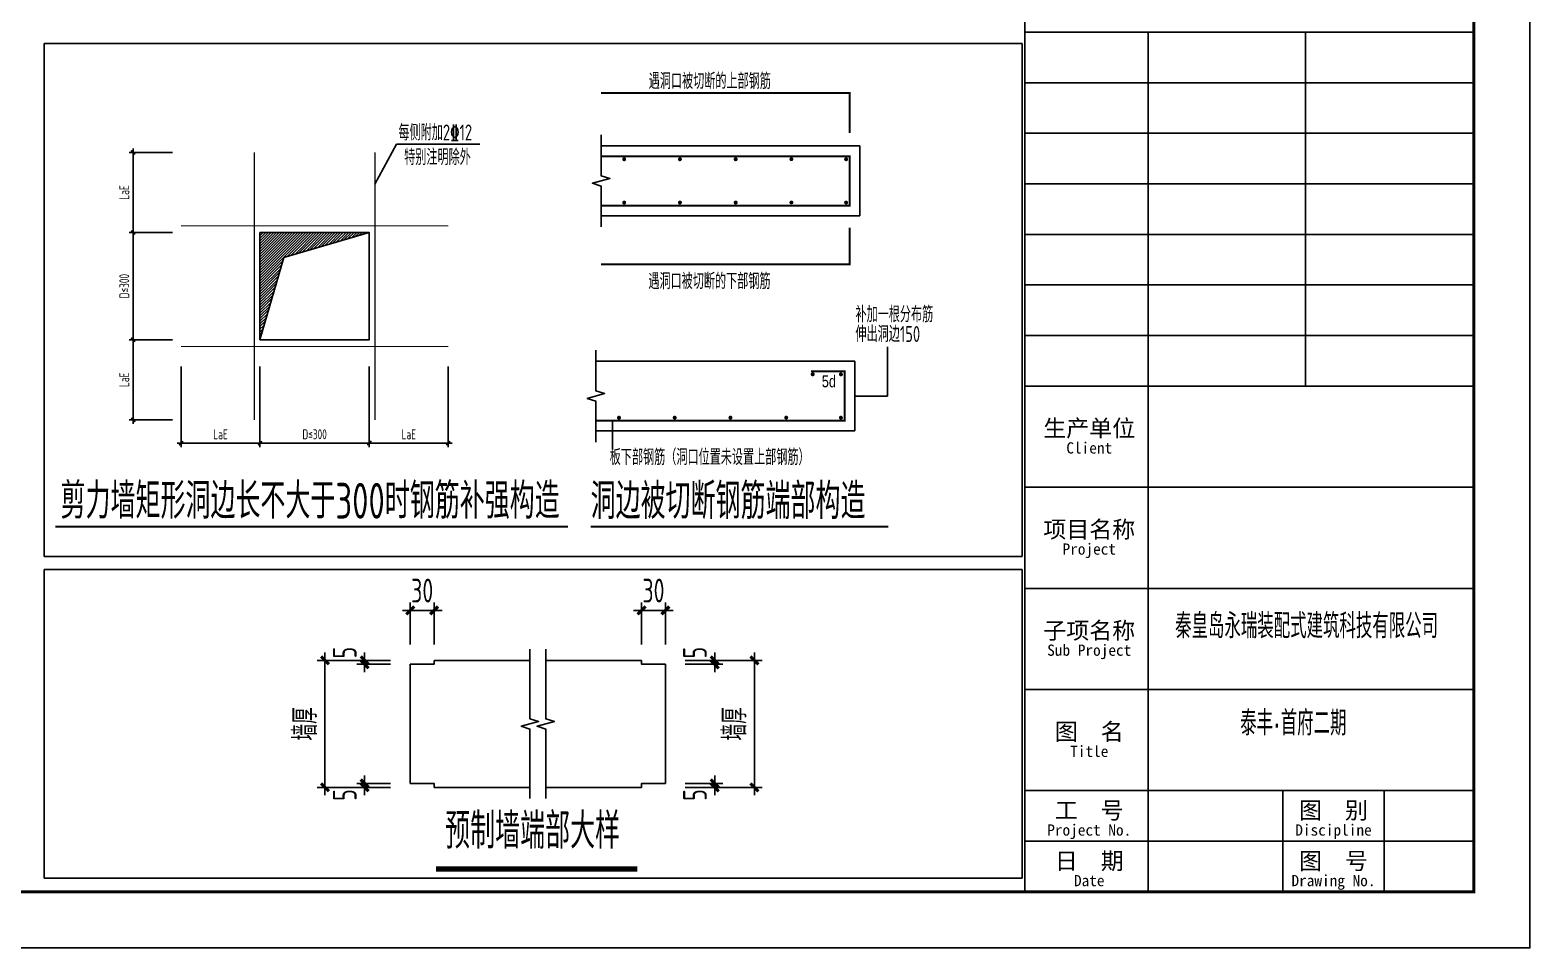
# Model space of a CAD drawing. Extents: x -85320 to 1679916, y -1321939 to 627.
# Drawn here: x 1160211 to 1198036, y -733420 to -710290 of the extents above; entities that cross this region are included whole.
import ezdxf
from ezdxf.enums import TextEntityAlignment as Align

# ---------------------------------------------------------------- set-up
doc = ezdxf.new("R2010")
doc.units = 0
doc.header["$LTSCALE"] = 1000
for name, color, linetype in [('BORDER', 7, 'Continuous'), ('REIN', 1, 'Continuous'), ('S-BZ', 144, 'Continuous'), ('S-TEXT', 7, 'Continuous'), ('S-TITLE', 7, 'Continuous'), ('TEXT', 7, 'Continuous'), ('TH', 7, 'Continuous'), ('THIN', 7, 'Continuous'), ('TQ-详图、通用文字', 7, 'Continuous'), ('图纸说明', 7, 'Continuous'), ('总说明下划线', 8, 'Continuous'), ('打印线框', 7, 'Continuous'), ('拉模', 7, 'Continuous')]:
    doc.layers.add(name, color=color, linetype=linetype)
doc.layers.add('FLOOR_DE_DIM', color=3, linetype='Continuous', lineweight=20)
doc.styles.add('GB', font='gbxwxt.shx', dxfattribs={"width": 0.8, "bigfont": 'gbhzfs.shx'})
doc.styles.add('S-TEXT', font='acoss.shx', dxfattribs={"width": 0.8, "bigfont": 'acosh.shx'})
doc.styles.add('TSSD_Dimension', font='tssdeng.shx', dxfattribs={"width": 0.7, "bigfont": 'hztxt.shx'})
doc.styles.add('TSSD_Rein', font='Tssdeng.shx', dxfattribs={"width": 0.7, "bigfont": 'hztxt.shx'})
doc.styles.add('中西文等高字体', font='hztxt_e.shx', dxfattribs={"width": 0.7, "bigfont": 'hbhz.shx'})
doc.styles.add('设计院一', font='', dxfattribs={"width": 0.8})
doc.styles.get('设计院一').set_extended_font_data('SimSun')
doc.dimstyles.new('TSSD_100_100', dxfattribs={"dimtxt": 300, "dimasz": 100, "dimexe": 100, "dimexo": 250, "dimgap": 100, "dimtad": 1, "dimdec": 0, "dimzin": 0, "dimdsep": 46, "dimtxsty": 'TSSD_Dimension', "dimblk": 'ARCHTICK', "dimblk1": 'ARCHTICK', "dimblk2": 'ARCHTICK', "dimcen": 0, "dimdle": 100, "dimclrt": 7, "dimadec": 0, "dimazin": 0, "dimtfac": 1, "dimtdec": 0, "dimtix": 1, "dimtmove": 2, "dimatfit": 3, "dimfxl": 1, "dimtolj": 1, "dimtzin": 0, "dimarcsym": 0})
doc.dimstyles.new('TSSD_5_100', dxfattribs={"dimscale": 2, "dimtxt": 300, "dimasz": 100, "dimexe": 100, "dimexo": 250, "dimgap": 100, "dimtad": 1, "dimdec": 0, "dimlfac": 0.05, "dimzin": 0, "dimdsep": 46, "dimtxsty": 'TSSD_Dimension', "dimblk": 'ARCHTICK', "dimcen": 0, "dimdle": 100, "dimclrd": 3, "dimclre": 3, "dimclrt": 7, "dimadec": 0, "dimazin": 0, "dimtfac": 1, "dimtdec": 0, "dimtix": 1, "dimtmove": 2, "dimatfit": 3, "dimldrblk": 'ARCHTICK', "dimfxl": 1, "dimtolj": 1, "dimtzin": 0, "dimarcsym": 0})

# ---------------------------------------------------------------- blocks, each defined once
blk = doc.blocks.new('_ArchTick')
at = {"color": 0, "linetype": 'ByBlock', "const_width": 0.4}
blk.add_lwpolyline([(-0.5, -0.5), (0.5, 0.5)], dxfattribs=at)
blk = doc.blocks.new('*D2952')
at = {"layer": 'Defpoints', "color": 0, "transparency": 16777216}
for p in [(1167649, -726173), (1169801, -726173), (1169801, -729373)]:
    blk.add_point(p, dxfattribs=at)
at = {"layer": 'FLOOR_DE_DIM', "color": 3, "lineweight": -2, "transparency": 16777216}
for p, q in [((1169301, -726173), (1167449, -726173)), ((1167649, -729573), (1167649, -725973)), ((1169301, -729373), (1167449, -729373))]:
    blk.add_line(p, q, dxfattribs=at)
at = {"layer": 'FLOOR_DE_DIM', "color": 3, "lineweight": -2, "transparency": 16777216, "xscale": 200, "yscale": 200, "zscale": 200}
for p, rotation in [((1167649, -726173), 90), ((1167649, -729373), 270)]:
    blk.add_blockref('_ArchTick', p, dxfattribs=dict(at, rotation=rotation))
at = {"layer": 'FLOOR_DE_DIM', "color": 7, "transparency": 16777216, "insert": (1167149, -727773), "char_height": 600, "attachment_point": 5, "rotation": 90, "style": 'TSSD_Dimension'}
blk.add_mtext('\\A1;墙厚', dxfattribs=at)
blk = doc.blocks.new('*D2953')
at = {"layer": 'Defpoints', "color": 0, "transparency": 16777216}
for p in [(1176233, -726173), (1178478, -726173), (1176233, -729373)]:
    blk.add_point(p, dxfattribs=at)
at = {"layer": 'FLOOR_DE_DIM', "color": 3, "lineweight": -2, "transparency": 16777216}
for p, q in [((1176733, -726173), (1178678, -726173)), ((1178478, -729573), (1178478, -725973)), ((1176733, -729373), (1178678, -729373))]:
    blk.add_line(p, q, dxfattribs=at)
at = {"layer": 'FLOOR_DE_DIM', "color": 3, "lineweight": -2, "transparency": 16777216, "xscale": 200, "yscale": 200, "zscale": 200}
for p, rotation in [((1178478, -726173), 90), ((1178478, -729373), 270)]:
    blk.add_blockref('_ArchTick', p, dxfattribs=dict(at, rotation=rotation))
at = {"layer": 'FLOOR_DE_DIM', "color": 7, "transparency": 16777216, "insert": (1177978, -727773), "char_height": 600, "attachment_point": 5, "rotation": 90, "style": 'TSSD_Dimension'}
blk.add_mtext('\\A1;墙厚', dxfattribs=at)
blk = doc.blocks.new('*D2954')
at = {"layer": 'Defpoints', "color": 0, "transparency": 16777216}
for p in [(1176233, -729273), (1176233, -729373), (1177478, -729273)]:
    blk.add_point(p, dxfattribs=at)
at = {"layer": 'FLOOR_DE_DIM', "color": 3, "lineweight": -2, "transparency": 16777216}
for p, q in [((1177478, -729273), (1177478, -729073)), ((1176733, -729273), (1177678, -729273)), ((1176733, -729373), (1177678, -729373)), ((1177478, -729373), (1177478, -729273)), ((1177478, -729373), (1177478, -729573))]:
    blk.add_line(p, q, dxfattribs=at)
at = {"layer": 'FLOOR_DE_DIM', "color": 3, "lineweight": -2, "transparency": 16777216, "xscale": 200, "yscale": 200, "zscale": 200}
for p, rotation in [((1177478, -729273), 270), ((1177478, -729373), 90)]:
    blk.add_blockref('_ArchTick', p, dxfattribs=dict(at, rotation=rotation))
at = {"layer": 'FLOOR_DE_DIM', "color": 7, "transparency": 16777216, "insert": (1176978, -729566), "char_height": 600, "attachment_point": 5, "rotation": 90, "style": 'TSSD_Dimension'}
blk.add_mtext('\\A1;5', dxfattribs=at)
blk = doc.blocks.new('*D2955')
at = {"layer": 'Defpoints', "color": 0, "transparency": 16777216}
for p in [(1168649, -729273), (1169801, -729273), (1169801, -729373)]:
    blk.add_point(p, dxfattribs=at)
at = {"layer": 'FLOOR_DE_DIM', "color": 3, "lineweight": -2, "transparency": 16777216}
for p, q in [((1168649, -729273), (1168649, -729073)), ((1169301, -729273), (1168449, -729273)), ((1169301, -729373), (1168449, -729373)), ((1168649, -729373), (1168649, -729273)), ((1168649, -729373), (1168649, -729573))]:
    blk.add_line(p, q, dxfattribs=at)
at = {"layer": 'FLOOR_DE_DIM', "color": 3, "lineweight": -2, "transparency": 16777216, "xscale": 200, "yscale": 200, "zscale": 200}
for p, rotation in [((1168649, -729273), 270), ((1168649, -729373), 90)]:
    blk.add_blockref('_ArchTick', p, dxfattribs=dict(at, rotation=rotation))
at = {"layer": 'FLOOR_DE_DIM', "color": 7, "transparency": 16777216, "insert": (1168149, -729566), "char_height": 600, "attachment_point": 5, "rotation": 90, "style": 'TSSD_Dimension'}
blk.add_mtext('\\A1;5', dxfattribs=at)
blk = doc.blocks.new('*D2956')
at = {"layer": 'Defpoints', "color": 0, "transparency": 16777216}
for p in [(1175633, -724915), (1175633, -726273), (1176233, -726273)]:
    blk.add_point(p, dxfattribs=at)
at = {"layer": 'FLOOR_DE_DIM', "color": 3, "lineweight": -2, "transparency": 16777216}
for p, q in [((1175633, -725773), (1175633, -724715)), ((1176233, -725773), (1176233, -724715)), ((1175633, -724915), (1175433, -724915)), ((1176233, -724915), (1175633, -724915)), ((1176233, -724915), (1176433, -724915))]:
    blk.add_line(p, q, dxfattribs=at)
at = {"layer": 'FLOOR_DE_DIM', "color": 3, "lineweight": -2, "transparency": 16777216, "xscale": 200, "yscale": 200, "zscale": 200}
blk.add_blockref('_ArchTick', (1175633, -724915), dxfattribs=at)
at = {"layer": 'FLOOR_DE_DIM', "color": 3, "lineweight": -2, "transparency": 16777216, "xscale": 200, "yscale": 200, "zscale": 200, "rotation": 180}
blk.add_blockref('_ArchTick', (1176233, -724915), dxfattribs=at)
at = {"layer": 'FLOOR_DE_DIM', "color": 7, "transparency": 16777216, "insert": (1175933, -724415), "char_height": 600, "attachment_point": 5, "style": 'TSSD_Dimension'}
blk.add_mtext('\\A1;30', dxfattribs=at)
blk = doc.blocks.new('*D2957')
at = {"layer": 'Defpoints', "color": 0, "transparency": 16777216}
for p in [(1176233, -726173), (1177478, -726173), (1176233, -726273)]:
    blk.add_point(p, dxfattribs=at)
at = {"layer": 'FLOOR_DE_DIM', "color": 3, "lineweight": -2, "transparency": 16777216}
for p, q in [((1176733, -726173), (1177678, -726173)), ((1177478, -726173), (1177478, -725973)), ((1177478, -726273), (1177478, -726173)), ((1176733, -726273), (1177678, -726273)), ((1177478, -726273), (1177478, -726473))]:
    blk.add_line(p, q, dxfattribs=at)
at = {"layer": 'FLOOR_DE_DIM', "color": 3, "lineweight": -2, "transparency": 16777216, "xscale": 200, "yscale": 200, "zscale": 200}
for p, rotation in [((1177478, -726173), 270), ((1177478, -726273), 90)]:
    blk.add_blockref('_ArchTick', p, dxfattribs=dict(at, rotation=rotation))
at = {"layer": 'FLOOR_DE_DIM', "color": 7, "transparency": 16777216, "insert": (1176978, -725979), "char_height": 600, "attachment_point": 5, "rotation": 90, "style": 'TSSD_Dimension'}
blk.add_mtext('\\A1;5', dxfattribs=at)
blk = doc.blocks.new('*D2958')
at = {"layer": 'Defpoints', "color": 0, "transparency": 16777216}
for p in [(1170401, -724915), (1169801, -726273), (1170401, -726273)]:
    blk.add_point(p, dxfattribs=at)
at = {"layer": 'FLOOR_DE_DIM', "color": 3, "lineweight": -2, "transparency": 16777216}
for p, q in [((1169801, -725773), (1169801, -724715)), ((1170401, -725773), (1170401, -724715)), ((1169801, -724915), (1169601, -724915)), ((1169801, -724915), (1170401, -724915)), ((1170401, -724915), (1170601, -724915))]:
    blk.add_line(p, q, dxfattribs=at)
at = {"layer": 'FLOOR_DE_DIM', "color": 3, "lineweight": -2, "transparency": 16777216, "xscale": 200, "yscale": 200, "zscale": 200}
blk.add_blockref('_ArchTick', (1169801, -724915), dxfattribs=at)
at = {"layer": 'FLOOR_DE_DIM', "color": 3, "lineweight": -2, "transparency": 16777216, "xscale": 200, "yscale": 200, "zscale": 200, "rotation": 180}
blk.add_blockref('_ArchTick', (1170401, -724915), dxfattribs=at)
at = {"layer": 'FLOOR_DE_DIM', "color": 7, "transparency": 16777216, "insert": (1170101, -724415), "char_height": 600, "attachment_point": 5, "style": 'TSSD_Dimension'}
blk.add_mtext('\\A1;30', dxfattribs=at)
blk = doc.blocks.new('*D2959')
at = {"layer": 'Defpoints', "color": 0, "transparency": 16777216}
for p in [(1168649, -726173), (1169801, -726173), (1169801, -726273)]:
    blk.add_point(p, dxfattribs=at)
at = {"layer": 'FLOOR_DE_DIM', "color": 3, "lineweight": -2, "transparency": 16777216}
for p, q in [((1169301, -726173), (1168449, -726173)), ((1168649, -726173), (1168649, -725973)), ((1168649, -726273), (1168649, -726173)), ((1169301, -726273), (1168449, -726273)), ((1168649, -726273), (1168649, -726473))]:
    blk.add_line(p, q, dxfattribs=at)
at = {"layer": 'FLOOR_DE_DIM', "color": 3, "lineweight": -2, "transparency": 16777216, "xscale": 200, "yscale": 200, "zscale": 200}
for p, rotation in [((1168649, -726173), 270), ((1168649, -726273), 90)]:
    blk.add_blockref('_ArchTick', p, dxfattribs=dict(at, rotation=rotation))
at = {"layer": 'FLOOR_DE_DIM', "color": 7, "transparency": 16777216, "insert": (1168149, -725979), "char_height": 600, "attachment_point": 5, "rotation": 90, "style": 'TSSD_Dimension'}
blk.add_mtext('\\A1;5', dxfattribs=at)
blk = doc.blocks.new('*D2795')
at = {"layer": 'Defpoints', "color": 0, "transparency": 16777216}
for p in [(3174, 4313), (5163, 4313), (5163, 2126)]:
    blk.add_point(p, dxfattribs=at)
at = {"layer": 'S-BZ', "color": 3, "lineweight": -2, "transparency": 16777216}
for p, q in [((3174, 4063), (3174, 2026)), ((5163, 4063), (5163, 2026)), ((3074, 2126), (5263, 2126))]:
    blk.add_line(p, q, dxfattribs=at)
at = {"layer": 'S-BZ', "color": 3, "lineweight": -2, "transparency": 16777216, "xscale": 100, "yscale": 100, "zscale": 100, "rotation": 180}
blk.add_blockref('_ArchTick', (3174, 2126), dxfattribs=at)
at = {"layer": 'S-BZ', "color": 3, "lineweight": -2, "transparency": 16777216, "xscale": 100, "yscale": 100, "zscale": 100}
blk.add_blockref('_ArchTick', (5163, 2126), dxfattribs=at)
at = {"layer": 'S-BZ', "color": 7, "transparency": 16777216, "insert": (4169, 2351), "char_height": 250, "attachment_point": 5, "style": 'GB'}
blk.add_mtext('\\A1;LaE', dxfattribs=at)
blk = doc.blocks.new('*D2796')
at = {"layer": 'Defpoints', "color": 0, "transparency": 16777216}
for p in [(7921, 4313), (9911, 4313), (9911, 2126)]:
    blk.add_point(p, dxfattribs=at)
at = {"layer": 'S-BZ', "color": 3, "lineweight": -2, "transparency": 16777216}
for p, q in [((7921, 4063), (7921, 2026)), ((9911, 4063), (9911, 2026)), ((7821, 2126), (10011, 2126))]:
    blk.add_line(p, q, dxfattribs=at)
at = {"layer": 'S-BZ', "color": 3, "lineweight": -2, "transparency": 16777216, "xscale": 100, "yscale": 100, "zscale": 100, "rotation": 180}
blk.add_blockref('_ArchTick', (7921, 2126), dxfattribs=at)
at = {"layer": 'S-BZ', "color": 3, "lineweight": -2, "transparency": 16777216, "xscale": 100, "yscale": 100, "zscale": 100}
blk.add_blockref('_ArchTick', (9911, 2126), dxfattribs=at)
at = {"layer": 'S-BZ', "color": 7, "transparency": 16777216, "insert": (8916, 2351), "char_height": 250, "attachment_point": 5, "style": 'GB'}
blk.add_mtext('\\A1;LaE', dxfattribs=at)
blk = doc.blocks.new('*D2797')
at = {"layer": 'Defpoints', "color": 0, "transparency": 16777216}
for p in [(1966, 4734), (3212, 4734), (3212, 2713)]:
    blk.add_point(p, dxfattribs=at)
at = {"layer": 'S-BZ', "color": 3, "lineweight": -2, "transparency": 16777216}
for p, q in [((2962, 4734), (1866, 4734)), ((1966, 2613), (1966, 4834)), ((2962, 2713), (1866, 2713))]:
    blk.add_line(p, q, dxfattribs=at)
at = {"layer": 'S-BZ', "color": 3, "lineweight": -2, "transparency": 16777216, "xscale": 100, "yscale": 100, "zscale": 100}
for p, rotation in [((1966, 4734), 90), ((1966, 2713), 270)]:
    blk.add_blockref('_ArchTick', p, dxfattribs=dict(at, rotation=rotation))
at = {"layer": 'S-BZ', "color": 7, "transparency": 16777216, "insert": (1741, 3724), "char_height": 250, "attachment_point": 5, "rotation": 90, "style": 'GB'}
blk.add_mtext('\\A1;LaE', dxfattribs=at)
blk = doc.blocks.new('*D2798')
at = {"layer": 'Defpoints', "color": 0, "transparency": 16777216}
for p in [(1966, 7435), (3212, 7435), (3212, 4734)]:
    blk.add_point(p, dxfattribs=at)
at = {"layer": 'S-BZ', "color": 3, "lineweight": -2, "transparency": 16777216}
for p, q in [((2962, 7435), (1866, 7435)), ((1966, 4634), (1966, 7535)), ((2962, 4734), (1866, 4734))]:
    blk.add_line(p, q, dxfattribs=at)
at = {"layer": 'S-BZ', "color": 3, "lineweight": -2, "transparency": 16777216, "xscale": 100, "yscale": 100, "zscale": 100}
for p, rotation in [((1966, 7435), 90), ((1966, 4734), 270)]:
    blk.add_blockref('_ArchTick', p, dxfattribs=dict(at, rotation=rotation))
at = {"layer": 'S-BZ', "color": 7, "transparency": 16777216, "insert": (1741, 6084), "char_height": 250, "attachment_point": 5, "rotation": 90, "style": 'GB'}
blk.add_mtext('\\A1;D≤300', dxfattribs=at)
blk = doc.blocks.new('*D2799')
at = {"layer": 'Defpoints', "color": 0, "transparency": 16777216}
for p in [(1966, 9452), (3212, 9452), (3212, 7435)]:
    blk.add_point(p, dxfattribs=at)
at = {"layer": 'S-BZ', "color": 3, "lineweight": -2, "transparency": 16777216}
for p, q in [((1966, 7335), (1966, 9552)), ((2962, 9452), (1866, 9452)), ((2962, 7435), (1866, 7435))]:
    blk.add_line(p, q, dxfattribs=at)
at = {"layer": 'S-BZ', "color": 3, "lineweight": -2, "transparency": 16777216, "xscale": 100, "yscale": 100, "zscale": 100}
for p, rotation in [((1966, 9452), 90), ((1966, 7435), 270)]:
    blk.add_blockref('_ArchTick', p, dxfattribs=dict(at, rotation=rotation))
at = {"layer": 'S-BZ', "color": 7, "transparency": 16777216, "insert": (1741, 8443), "char_height": 250, "attachment_point": 5, "rotation": 90, "style": 'GB'}
blk.add_mtext('\\A1;LaE', dxfattribs=at)
blk = doc.blocks.new('*D2800')
at = {"layer": 'Defpoints', "color": 0, "transparency": 16777216}
for p in [(5163, 4313), (7921, 4313), (7921, 2126)]:
    blk.add_point(p, dxfattribs=at)
at = {"layer": 'S-BZ', "color": 3, "lineweight": -2, "transparency": 16777216}
for p, q in [((5163, 4063), (5163, 2026)), ((7921, 4063), (7921, 2026)), ((5063, 2126), (8021, 2126))]:
    blk.add_line(p, q, dxfattribs=at)
at = {"layer": 'S-BZ', "color": 3, "lineweight": -2, "transparency": 16777216, "xscale": 100, "yscale": 100, "zscale": 100, "rotation": 180}
blk.add_blockref('_ArchTick', (5163, 2126), dxfattribs=at)
at = {"layer": 'S-BZ', "color": 3, "lineweight": -2, "transparency": 16777216, "xscale": 100, "yscale": 100, "zscale": 100}
blk.add_blockref('_ArchTick', (7921, 2126), dxfattribs=at)
at = {"layer": 'S-BZ', "color": 7, "transparency": 16777216, "insert": (6542, 2351), "char_height": 250, "attachment_point": 5, "style": 'GB'}
blk.add_mtext('\\A1;D≤300', dxfattribs=at)
blk = doc.blocks.new('图框1')
at = {"color": 7}
for p, q in [((1425679, -783089), (1425679, -823089)), ((1433679, -783089), (1433679, -823089)), ((1433679, -823089), (1433679, -783089)), ((1433679, -783089), (1433679, -823089)), ((1433679, -823089), (1433679, -783089)), ((1433679, -807789), (1425679, -807789)), ((1427879, -814089), (1427879, -807789)), ((1430679, -814089), (1430679, -807789)), ((1433679, -808689), (1425679, -808689)), ((1433679, -809589), (1425679, -809589)), ((1433679, -810489), (1425679, -810489)), ((1433679, -811389), (1425679, -811389)), ((1433679, -812289), (1425679, -812289)), ((1433679, -813189), (1425679, -813189)), ((1433679, -814089), (1425679, -814089)), ((1427879, -823089), (1427879, -814089)), ((1433679, -814089), (1431691, -814089)), ((1433679, -815889), (1425679, -815889)), ((1433679, -817689), (1425679, -817689)), ((1433679, -819489), (1425679, -819489)), ((1433679, -821289), (1425679, -821289)), ((1430279, -823089), (1430279, -821289)), ((1432079, -823089), (1432079, -821289)), ((1433679, -822189), (1425679, -822189)), ((1425679, -823089), (1433679, -823089)), ((1425679, -823089), (1433679, -823089))]:
    blk.add_line(p, q, dxfattribs=at)
at = {"layer": 'BORDER', "const_width": 50}
blk.add_lwpolyline([(1377779, -823089), (1377779, -783089), (1433679, -783089), (1433679, -823089)], close=True, dxfattribs=at)
at = {"color": 7, "style": '设计院一'}
for s, height, p in [('生产单位', 300, (1426829, -814989)), ('Client', 200, (1426829, -815289)), ('项目名称', 300, (1426829, -816789)), ('Project', 200, (1426829, -817089)), ('子项名称', 300, (1426829, -818589)), ('Sub Project', 200, (1426829, -818889)), ('图  名', 300, (1426829, -820389)), ('Title', 200, (1426829, -820689)), ('工  号', 300, (1426829, -821789)), ('图  别', 300, (1431179, -821789)), ('Project No.', 200, (1426829, -822089)), ('Discipline', 200, (1431179, -822089)), ('日  期', 300, (1426829, -822689)), ('图  号', 300, (1431179, -822689)), ('Date', 200, (1426829, -822989)), ('Drawing No.', 200, (1431179, -822989))]:
    blk.add_text(s, height=height, dxfattribs=at).set_placement(p, align=Align.CENTER)
at = {"layer": 'TH', "color": 2, "style": '中西文等高字体', "width": 0.7}
for s, p in [('秦皇岛永瑞装配式建筑科技有限公司', (1428359, -818709)), ('泰丰·首府二期', (1429517, -820439))]:
    blk.add_text(s, height=440, dxfattribs=at).set_placement(p, align=Align.BOTTOM_LEFT)
blk = doc.blocks.new('A$C6E801AAD')
h = blk.add_hatch()
h.set_pattern_fill('ANSI31', color=256, scale=15, style=0)
h.set_pattern_definition([(45, (-80987.27, 634281.987), (-33.6759605, 33.6759605), [])])
h.paths.add_polyline_path([(5766.9, 6802.7), (7921.2, 7434.8), (5163.3, 7434.8), (5163.3, 4734.2)])
for p, q in [((8062.4, 8655.3), (8608.9, 9657)), ((13767.1, 9615.4), (20293.9, 9615.4)), ((20293.9, 9615.4), (20293.9, 7857.5)), ((20293.9, 7857.5), (13767.1, 7857.5)), ((5766.9, 6802.7), (7921.2, 7434.8)), ((5163.3, 4734.2), (5766.9, 6802.7)), ((20990.3, 3315.3), (20990.3, 4553)), ((13635.9, 4194.2), (20162.7, 4194.2)), ((20162.7, 4194.2), (20162.7, 2436.4)), ((14049.3, 2694.1), (14049.3, 1966.6)), ((20162.7, 2436.4), (13635.9, 2436.4))]:
    blk.add_line(p, q)
blk.add_lwpolyline([(5163.3, 4734.2), (7921.2, 4734.2), (7921.2, 7434.8), (5163.3, 7434.8)], close=True)
at = {"layer": 'REIN'}
for points, const_width in [([(13767.1, 10949.1), (20037.2, 10949.1), (20037.2, 9945.9)], 50), ([(5023.7, 2713.1), (5023.7, 9451.8)], 30), ([(8062.4, 2713.1), (8062.4, 9451.8)], 30), ([(13767.1, 9356.3), (20037.2, 9356.3), (20037.2, 8115.3), (13767.1, 8115.3)], 50), ([(3173.7, 7601.8), (9912.4, 7601.8)], 30), ([(20037.2, 7556.8), (20037.2, 6630.6), (13767.1, 6630.6)], 50), ([(3173.7, 4563.1), (9912.4, 4563.1)], 30), ([(19057.5, 3935.1), (19905.9, 3935.1), (19905.9, 2694.1), (13635.9, 2694.1)], 50)]:
    blk.add_lwpolyline(points, dxfattribs=dict(at, const_width=const_width))
at = {"layer": 'REIN', "const_width": 50}
for points in [[(14373, 9281.3, 1), (14323, 9281.3, 1)], [(15778.6, 9281.3, 1), (15728.6, 9281.3, 1)], [(17184.2, 9281.3, 1), (17134.2, 9281.3, 1)], [(17184.3, 9283.1, 1), (17134.3, 9283.1, 1)], [(18589.9, 9283.1, 1), (18539.9, 9283.1, 1)], [(19969.8, 9281.3, 1), (19919.8, 9281.3, 1)], [(14373, 8189.4, 1), (14323, 8189.4, 1)], [(15778.6, 8189.4, 1), (15728.6, 8189.4, 1)], [(17184.2, 8189.4, 1), (17134.2, 8189.4, 1)], [(17184.3, 8191.2, 1), (17134.3, 8191.2, 1)], [(18589.9, 8191.2, 1), (18539.9, 8191.2, 1)], [(19969.8, 8189.4, 1), (19919.8, 8189.4, 1)], [(19127.4, 3862, 1), (19077.4, 3862, 1)], [(19838.6, 3860.1, 1), (19788.6, 3860.1, 1)], [(14241.8, 2768.2, 1), (14191.8, 2768.2, 1)], [(15647.4, 2768.2, 1), (15597.4, 2768.2, 1)], [(17053, 2768.2, 1), (17003, 2768.2, 1)], [(17053.1, 2770.1, 1), (17003.1, 2770.1, 1)], [(18458.7, 2770.1, 1), (18408.7, 2770.1, 1)], [(19838.6, 2768.2, 1), (19788.6, 2768.2, 1)]]:
    blk.add_lwpolyline(points, format="xyb", close=True, dxfattribs=at)
at = {"layer": 'S-TEXT'}
for p, q in [((10707.5, 9657), (8608.9, 9657)), ((20162.7, 3315.3), (20990.3, 3315.3)), ((20990.3, 3315.3), (20978.3, 3315.3))]:
    blk.add_line(p, q, dxfattribs=at)
at = {"layer": 'S-TITLE', "const_width": 50}
for points in [[(0, 25), (12933.4, 25)], [(13501.9, 25), (21007.2, 25)]]:
    blk.add_lwpolyline(points, dxfattribs=at)
at = {"layer": 'THIN'}
for points in [[(13767.1, 9895.4), (13767.1, 8866.5), (13987.1, 8796.5), (13547.1, 8676.5), (13767.1, 8606.5), (13767.1, 7577.5)], [(13635.9, 4474.2), (13635.9, 3445.3), (13855.9, 3375.3), (13415.9, 3255.3), (13635.9, 3185.3), (13635.9, 2156.4)]]:
    blk.add_lwpolyline(points, dxfattribs=at)
at = {"layer": 'S-BZ', "xscale": 100, "yscale": 100, "zscale": 100, "rotation": 180}
blk.add_blockref('_ArchTick', (7921.2, 2132.8), dxfattribs=at)
at = {"layer": 'S-TEXT', "style": 'S-TEXT', "width": 0.8}
blk.add_text('5d', height=300, dxfattribs=at).set_placement((19332, 3535.8))
at = {"layer": 'TEXT', "style": 'TSSD_Rein', "width": 0.7}
for s, height, p in [('遇洞口被切断的上部钢筋', 400, (14967.9, 11050)), ('每侧附加2\x8412', 400, (8654.8, 9756.9)), ('特别注明除外', 400, (8801, 9135)), ('遇洞口被切断的下部钢筋', 400, (14958.1, 6007.1)), ('补加一根分布筋', 400, (20180.5, 5173.9)), ('伸出洞边150', 400, (20180.5, 4677.9)), ('板下部钢筋（洞口位置未设置上部钢筋）', 400, (13984, 1575.2)), ('剪力墙矩形洞边长不大于300时钢筋补强构造', 900, (135.4, 225)), ('洞边被切断钢筋端部构造', 900, (13501.9, 217.1))]:
    blk.add_text(s, height=height, dxfattribs=at).set_placement(p)
at = {"layer": 'S-BZ'}
for base, p1, p2, text, picture, middle in [((1966.1, 9451.8), (3211.6, 7434.8), (3211.6, 9451.8), 'LaE', '*D2799', (1741.1, 8443.3)), ((1966.1, 7434.8), (3211.6, 4734.2), (3211.6, 7434.8), 'D≤300', '*D2798', (1741.1, 6084.5)), ((1966.1, 4734.2), (3211.6, 2713.1), (3211.6, 4734.2), 'LaE', '*D2797', (1741.1, 3723.6))]:
    dim = blk.add_linear_dim(base=base, p1=p1, p2=p2, angle=90, text=text, dimstyle='TSSD_100_100', dxfattribs=at)
    dim.commit()
    dim.dimension.update_dxf_attribs({"geometry": picture, "text_midpoint": middle})
for base, p1, p2, text, picture, middle in [((5163.3, 2125.9), (3173.7, 4313.1), (5163.3, 4313.1), 'LaE', '*D2795', (4168.5, 2350.9)), ((7921.2, 2125.9), (5163.3, 4313.1), (7921.2, 4313.1), 'D≤300', '*D2800', (6542.3, 2350.9)), ((9910.9, 2125.9), (7921.2, 4313.1), (9910.9, 4313.1), 'LaE', '*D2796', (8916.1, 2350.9))]:
    dim = blk.add_linear_dim(base=base, p1=p1, p2=p2, text=text, dimstyle='TSSD_100_100', dxfattribs=at)
    dim.commit()
    dim.dimension.update_dxf_attribs({"geometry": picture, "text_midpoint": middle})

msp = doc.modelspace()

# ---------------------------------------------------------------- linework, layer by layer
for points in [[(1170400.702, -726172.559), (1170400.702, -726272.559), (1169800.702, -726272.559)], [(1170400.702, -726172.559), (1172816.816, -726172.559)], [(1175632.929, -726172.559), (1173216.816, -726172.559)], [(1175632.929, -726172.559), (1175632.929, -726272.559), (1176232.929, -726272.559)], [(1169800.702, -729272.559), (1169800.702, -726272.559)], [(1176232.929, -729272.559), (1176232.929, -726272.559)], [(1170400.702, -729372.559), (1170400.702, -729272.559), (1169800.702, -729272.559)], [(1172816.816, -729372.559), (1170400.702, -729372.559)], [(1173216.816, -729372.559), (1175632.929, -729372.559)], [(1175632.929, -729372.559), (1175632.929, -729272.559), (1176232.929, -729272.559)]]:
    msp.add_lwpolyline(points)
at = {"layer": 'THIN'}
for points in [[(1172816.816, -729652.559), (1172816.816, -727902.559), (1172596.816, -727832.559), (1173036.816, -727712.559), (1172816.816, -727642.559), (1172816.816, -725892.559)], [(1173216.816, -729652.559), (1173216.816, -727902.559), (1172996.816, -727832.559), (1173436.816, -727712.559), (1173216.816, -727642.559), (1173216.816, -725892.559)]]:
    msp.add_lwpolyline(points, dxfattribs=at)
at = {"layer": 'TQ-详图、通用文字', "const_width": 140, "elevation": 12131447.501}
msp.add_lwpolyline([(1170447.293, -731429.517), (1175522.565, -731429.517)], dxfattribs=at)
at = {"layer": '总说明下划线', "color": 9}
for p, q in [((1160567.225, -710633.467), (1160567.225, -723553.953)), ((1160567.225, -710633.467), (1185231.506, -710633.467)), ((1185231.506, -710633.467), (1185231.506, -723553.953)), ((1160567.225, -723553.953), (1185231.507, -723553.953)), ((1160567.225, -723879.777), (1160567.225, -731657.656)), ((1160567.225, -723879.777), (1185231.506, -723879.777)), ((1185231.506, -723879.777), (1185231.506, -731657.656)), ((1160567.225, -731657.656), (1185231.507, -731657.656))]:
    msp.add_line(p, q, dxfattribs=at)
at = {"layer": '打印线框', "color": 1}
msp.add_lwpolyline([(1113936.21, -733420.217), (1113936.21, -673955.571), (1198036.21, -673955.571), (1198036.21, -733420.217)], close=True, dxfattribs=at)

# ---------------------------------------------------------------- block references
at = {"layer": '图纸说明'}
msp.add_blockref('A$C6E801AAD', (1160846.281, -722827.285), dxfattribs=at)
at = {"layer": '拉模', "color": 3, "xscale": 1.415824915824916, "yscale": 1.415824915824916, "zscale": 1.415824915824916}
msp.add_blockref('图框1', (-833217.991, 433345.089), dxfattribs=at)

# ---------------------------------------------------------------- texts
at = {"layer": 'TEXT', "style": 'TSSD_Rein', "width": 0.7}
msp.add_text('预制墙端部大样', height=900, dxfattribs=at).set_placement((1170681.025, -731187.518, 12131447.501), align=Align.BOTTOM_LEFT)

# ---------------------------------------------------------------- dimensions: what is measured, and where the dimension line sits
at = {"layer": 'FLOOR_DE_DIM'}
dim = msp.add_linear_dim(base=(1170400.702, -724915.382), p1=(1169800.702, -726272.559), p2=(1170400.702, -726272.559), dimstyle='TSSD_5_100', dxfattribs=at)
dim.commit()
dim.dimension.update_dxf_attribs({"geometry": '*D2958', "text_midpoint": (1170100.702, -724415.382)})
dim = msp.add_linear_dim(base=(1175632.929, -724915.382), p1=(1176232.929, -726272.559), p2=(1175632.929, -726272.559), angle=180, dimstyle='TSSD_5_100', dxfattribs=at)
dim.commit()
dim.dimension.update_dxf_attribs({"geometry": '*D2956', "text_midpoint": (1175932.929, -724415.382)})
for base, p1, p2, picture, middle in [((1168649.146, -726172.559), (1169800.702, -726272.559), (1169800.702, -726172.559), '*D2959', (1168149.146, -725979.482)), ((1177478.352, -726172.559), (1176232.929, -726272.559), (1176232.929, -726172.559), '*D2957', (1176978.352, -725979.482)), ((1168649.146, -729272.559), (1169800.702, -729372.559), (1169800.702, -729272.559), '*D2955', (1168149.146, -729565.636)), ((1177478.352, -729272.559), (1176232.929, -729372.559), (1176232.929, -729272.559), '*D2954', (1176978.352, -729565.636))]:
    dim = msp.add_linear_dim(base=base, p1=p1, p2=p2, angle=90, dimstyle='TSSD_5_100', dxfattribs=at)
    dim.commit()
    dim.dimension.update_dxf_attribs({"geometry": picture, "text_midpoint": middle, "dimtype": 160})
for base, p1, p2, picture, middle in [((1167649.146, -726172.559), (1169800.702, -729372.559), (1169800.702, -726172.559), '*D2952', (1167149.146, -727772.559)), ((1178478.352, -726172.559), (1176232.929, -729372.559), (1176232.929, -726172.559), '*D2953', (1177978.352, -727772.559))]:
    dim = msp.add_linear_dim(base=base, p1=p1, p2=p2, angle=90, text='墙厚', dimstyle='TSSD_5_100', dxfattribs=at)
    dim.commit()
    dim.dimension.update_dxf_attribs({"geometry": picture, "text_midpoint": middle})

doc.saveas('drawing.dxf')
